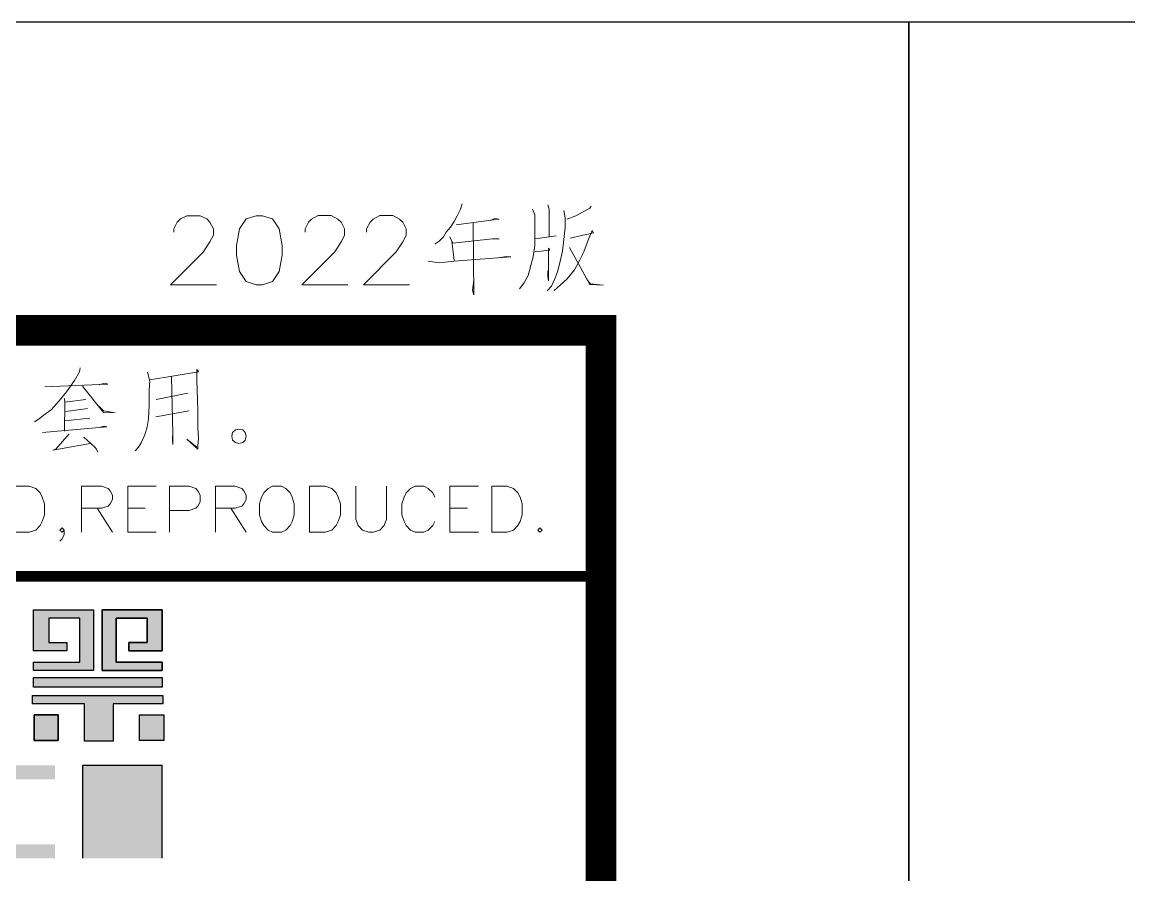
# Model space of a CAD drawing. Extents: x -809667 to 586099, y 3084146 to 3634412.
# Drawn here: x 381069.98 to 381087.95, y 3087361.81 to 3087375.65 of the extents above; entities that cross this region are included whole.
import ezdxf

# ---------------------------------------------------------------- set-up
doc = ezdxf.new("R2010")
doc.units = 0
doc.header["$LTSCALE"] = 0.5
doc.layers.get('0').update_dxf_attribs({"linetype": 'CONTINUOUS'})
doc.layers.add('PUB_TITLE', color=4, linetype='CONTINUOUS')

# ---------------------------------------------------------------- blocks, each defined once
blk = doc.blocks.new('AACI')
at = {"layer": 'PUB_TITLE'}
for points in [[(4152.6, 3890.5), (4348, 3890.5), (4348, 3693.2), (4152.6, 3693.2), (4152.6, 3720.5), (4303.2, 3720.5), (4303.2, 3863.1), (4202.3, 3863.1), (4202.3, 3784.2), (4261.7, 3784.2), (4261.7, 3756.9), (4152.6, 3756.9)], [(4152.6, 3890.5), (4348, 3890.5), (4348, 3693.2), (4152.6, 3693.2), (4152.6, 3720.5), (4303.2, 3720.5), (4303.2, 3863.1), (4202.3, 3863.1), (4202.3, 3784.2), (4261.7, 3784.2), (4261.7, 3756.9), (4152.6, 3756.9)], [(4376.8, 3890.5), (4572.2, 3890.5), (4572.2, 3756.9), (4463.1, 3756.9), (4463.1, 3784.2), (4522.4, 3784.2), (4522.4, 3863.1), (4421.6, 3863.1), (4421.6, 3720.5), (4572.2, 3720.5), (4572.2, 3693.2), (4376.8, 3693.2)], [(4376.8, 3890.5), (4572.2, 3890.5), (4572.2, 3756.9), (4463.1, 3756.9), (4463.1, 3784.2), (4522.4, 3784.2), (4522.4, 3863.1), (4421.6, 3863.1), (4421.6, 3720.5), (4572.2, 3720.5), (4572.2, 3693.2), (4376.8, 3693.2)]]:
    blk.add_hatch(color=256, dxfattribs=at).paths.add_polyline_path(points)
h = blk.add_hatch(color=256, dxfattribs=at)
h.paths.add_polyline_path([(4152.6, 3670.7), (4572.2, 3670.7), (4572.2, 3639.4), (4152.6, 3639.4)])
h.paths.add_polyline_path([(4149.7, 3612.3), (4573.4, 3612.3), (4573.4, 3584.9), (4412.5, 3584.9), (4412.5, 3463.2), (4318.7, 3463.2), (4318.7, 3584.9), (4149.7, 3584.9)])
h.paths.add_polyline_path([(4154.7, 3549.4), (4232.9, 3549.4), (4232.9, 3464.9), (4154.7, 3464.9)], flags=17)
h.paths.add_polyline_path([(4498.3, 3549.4), (4576.6, 3549.4), (4576.6, 3464.9), (4498.3, 3464.9)])
h = blk.add_hatch(color=256, dxfattribs=at)
h.paths.add_polyline_path([(4152.6, 3670.7), (4572.2, 3670.7), (4572.2, 3639.4), (4152.6, 3639.4)])
h.paths.add_polyline_path([(4149.7, 3612.3), (4573.4, 3612.3), (4573.4, 3584.9), (4412.5, 3584.9), (4412.5, 3463.2), (4318.7, 3463.2), (4318.7, 3584.9), (4149.7, 3584.9)])
h.paths.add_polyline_path([(4154.7, 3549.4), (4232.9, 3549.4), (4232.9, 3464.9), (4154.7, 3464.9)], flags=17)
h.paths.add_polyline_path([(4498.3, 3549.4), (4576.6, 3549.4), (4576.6, 3464.9), (4498.3, 3464.9)])
h = blk.add_hatch(color=256, dxfattribs=at)
h.paths.add_polyline_path([(2405.9, 3281.5), (2405.9, 3082.1), (3269.9, 3082.1), (3269.9, 3384.5), (2405.9, 3384.5), (2405.9, 3333.2), (3010.7, 3333.2), (3010.7, 3133.5), (2665.1, 3133.5), (2665.1, 3230.2), (2989.7, 3230.2), (2989.7, 3281.5)])
h.paths.add_polyline_path([(1732.8, 3203.1), (2036.5, 3203.1), (2036.5, 3157.7), (1732.8, 3157.7)], flags=17)
h.paths.add_polyline_path([(1711.8, 3333.2), (2057.4, 3333.2), (2057.4, 3082.1), (2316.6, 3082.1), (2316.6, 3384.5), (1452.6, 3384.5), (1452.6, 3082.1), (1711.8, 3082.1)])
h.paths.add_polyline_path([(4312.5, 3082.1), (4312.5, 3384.5), (4571.7, 3384.5), (4571.7, 3082.1)])
h.paths.add_polyline_path([(4223.2, 3082.1), (4223.2, 3127.5), (3618.4, 3127.5), (3618.4, 3339.2), (4223.2, 3339.2), (4223.2, 3384.5), (3359.2, 3384.5), (3359.2, 3082.1)])
edge = h.paths.add_edge_path()
edge.add_line((2405.9, 3082.1), (2571, 3082.1))
for p, q in [((4152.6, 3756.9), (4152.6, 3890.5)), ((4152.6, 3890.5), (4348, 3890.5)), ((4152.6, 3756.9), (4152.6, 3890.5)), ((4152.6, 3890.5), (4348, 3890.5)), ((4152.6, 3890.5), (4348, 3890.5)), ((4152.6, 3756.9), (4152.6, 3890.5)), ((4152.6, 3756.9), (4152.6, 3890.5)), ((4152.6, 3890.5), (4348, 3890.5)), ((4152.6, 3756.9), (4152.6, 3890.5)), ((4152.6, 3890.5), (4348, 3890.5)), ((4152.6, 3890.5), (4348, 3890.5)), ((4152.6, 3756.9), (4152.6, 3890.5)), ((4303.2, 3863.1), (4202.3, 3863.1)), ((4202.3, 3863.1), (4202.3, 3784.2)), ((4303.2, 3863.1), (4202.3, 3863.1)), ((4202.3, 3863.1), (4202.3, 3784.2)), ((4303.2, 3863.1), (4202.3, 3863.1)), ((4202.3, 3863.1), (4202.3, 3784.2)), ((4303.2, 3863.1), (4202.3, 3863.1)), ((4202.3, 3863.1), (4202.3, 3784.2)), ((4303.2, 3863.1), (4202.3, 3863.1)), ((4202.3, 3863.1), (4202.3, 3784.2)), ((4303.2, 3863.1), (4202.3, 3863.1)), ((4202.3, 3863.1), (4202.3, 3784.2)), ((4303.2, 3720.5), (4303.2, 3863.1)), ((4303.2, 3720.5), (4303.2, 3863.1)), ((4303.2, 3720.5), (4303.2, 3863.1)), ((4303.2, 3720.5), (4303.2, 3863.1)), ((4303.2, 3720.5), (4303.2, 3863.1)), ((4303.2, 3720.5), (4303.2, 3863.1)), ((4348, 3890.5), (4348, 3693.2)), ((4348, 3890.5), (4348, 3693.2)), ((4348, 3890.5), (4348, 3693.2)), ((4348, 3890.5), (4348, 3693.2)), ((4348, 3890.5), (4348, 3693.2)), ((4348, 3890.5), (4348, 3693.2)), ((4572.2, 3890.5), (4376.8, 3890.5)), ((4376.8, 3890.5), (4376.8, 3693.2)), ((4376.8, 3890.5), (4572.2, 3890.5)), ((4376.8, 3693.2), (4376.8, 3890.5)), ((4376.8, 3890.5), (4572.2, 3890.5)), ((4376.8, 3693.2), (4376.8, 3890.5)), ((4572.2, 3890.5), (4376.8, 3890.5)), ((4376.8, 3890.5), (4376.8, 3693.2)), ((4376.8, 3890.5), (4572.2, 3890.5)), ((4376.8, 3693.2), (4376.8, 3890.5)), ((4376.8, 3890.5), (4572.2, 3890.5)), ((4376.8, 3693.2), (4376.8, 3890.5)), ((4421.6, 3720.5), (4421.6, 3863.1)), ((4421.6, 3863.1), (4522.4, 3863.1)), ((4522.4, 3863.1), (4421.6, 3863.1)), ((4421.6, 3863.1), (4421.6, 3720.5)), ((4522.4, 3863.1), (4421.6, 3863.1)), ((4421.6, 3863.1), (4421.6, 3720.5)), ((4421.6, 3720.5), (4421.6, 3863.1)), ((4421.6, 3863.1), (4522.4, 3863.1)), ((4522.4, 3863.1), (4421.6, 3863.1)), ((4421.6, 3863.1), (4421.6, 3720.5)), ((4522.4, 3863.1), (4421.6, 3863.1)), ((4421.6, 3863.1), (4421.6, 3720.5)), ((4522.4, 3863.1), (4522.4, 3784.2)), ((4522.4, 3784.2), (4522.4, 3863.1)), ((4522.4, 3784.2), (4522.4, 3863.1)), ((4522.4, 3863.1), (4522.4, 3784.2)), ((4522.4, 3784.2), (4522.4, 3863.1)), ((4522.4, 3784.2), (4522.4, 3863.1)), ((4572.2, 3756.9), (4572.2, 3890.5)), ((4572.2, 3890.5), (4572.2, 3756.9)), ((4572.2, 3890.5), (4572.2, 3756.9)), ((4572.2, 3756.9), (4572.2, 3890.5)), ((4572.2, 3890.5), (4572.2, 3756.9)), ((4572.2, 3890.5), (4572.2, 3756.9)), ((4202.3, 3784.2), (4261.7, 3784.2)), ((4202.3, 3784.2), (4261.7, 3784.2)), ((4202.3, 3784.2), (4261.7, 3784.2)), ((4202.3, 3784.2), (4261.7, 3784.2)), ((4202.3, 3784.2), (4261.7, 3784.2)), ((4202.3, 3784.2), (4261.7, 3784.2)), ((4261.7, 3784.2), (4261.7, 3756.9)), ((4261.7, 3784.2), (4261.7, 3756.9)), ((4261.7, 3784.2), (4261.7, 3756.9)), ((4261.7, 3784.2), (4261.7, 3756.9)), ((4261.7, 3784.2), (4261.7, 3756.9)), ((4261.7, 3784.2), (4261.7, 3756.9)), ((4522.4, 3784.2), (4463.1, 3784.2)), ((4463.1, 3784.2), (4463.1, 3756.9)), ((4463.1, 3756.9), (4463.1, 3784.2)), ((4463.1, 3784.2), (4522.4, 3784.2)), ((4463.1, 3756.9), (4463.1, 3784.2)), ((4463.1, 3784.2), (4522.4, 3784.2)), ((4522.4, 3784.2), (4463.1, 3784.2)), ((4463.1, 3784.2), (4463.1, 3756.9)), ((4463.1, 3756.9), (4463.1, 3784.2)), ((4463.1, 3784.2), (4522.4, 3784.2)), ((4463.1, 3756.9), (4463.1, 3784.2)), ((4463.1, 3784.2), (4522.4, 3784.2)), ((4261.7, 3756.9), (4152.6, 3756.9)), ((4261.7, 3756.9), (4152.6, 3756.9)), ((4261.7, 3756.9), (4152.6, 3756.9)), ((4261.7, 3756.9), (4152.6, 3756.9)), ((4261.7, 3756.9), (4152.6, 3756.9)), ((4261.7, 3756.9), (4152.6, 3756.9)), ((4463.1, 3756.9), (4572.2, 3756.9)), ((4572.2, 3756.9), (4463.1, 3756.9)), ((4572.2, 3756.9), (4463.1, 3756.9)), ((4463.1, 3756.9), (4572.2, 3756.9)), ((4572.2, 3756.9), (4463.1, 3756.9)), ((4572.2, 3756.9), (4463.1, 3756.9)), ((4152.6, 3693.2), (4152.6, 3720.5)), ((4152.6, 3720.5), (4303.2, 3720.5)), ((4152.6, 3693.2), (4152.6, 3720.5)), ((4152.6, 3720.5), (4303.2, 3720.5)), ((4152.6, 3693.2), (4152.6, 3720.5)), ((4152.6, 3720.5), (4303.2, 3720.5)), ((4152.6, 3693.2), (4152.6, 3720.5)), ((4152.6, 3720.5), (4303.2, 3720.5)), ((4152.6, 3693.2), (4152.6, 3720.5)), ((4152.6, 3720.5), (4303.2, 3720.5)), ((4152.6, 3693.2), (4152.6, 3720.5)), ((4152.6, 3720.5), (4303.2, 3720.5)), ((4572.2, 3720.5), (4421.6, 3720.5)), ((4421.6, 3720.5), (4572.2, 3720.5)), ((4421.6, 3720.5), (4572.2, 3720.5)), ((4572.2, 3720.5), (4421.6, 3720.5)), ((4421.6, 3720.5), (4572.2, 3720.5)), ((4421.6, 3720.5), (4572.2, 3720.5)), ((4572.2, 3693.2), (4572.2, 3720.5)), ((4572.2, 3720.5), (4572.2, 3693.2)), ((4572.2, 3720.5), (4572.2, 3693.2)), ((4572.2, 3693.2), (4572.2, 3720.5)), ((4572.2, 3720.5), (4572.2, 3693.2)), ((4572.2, 3720.5), (4572.2, 3693.2)), ((4348, 3693.2), (4152.6, 3693.2)), ((4348, 3693.2), (4152.6, 3693.2)), ((4348, 3693.2), (4152.6, 3693.2)), ((4348, 3693.2), (4152.6, 3693.2)), ((4348, 3693.2), (4152.6, 3693.2)), ((4348, 3693.2), (4152.6, 3693.2)), ((4376.8, 3693.2), (4572.2, 3693.2)), ((4572.2, 3693.2), (4376.8, 3693.2)), ((4572.2, 3693.2), (4376.8, 3693.2)), ((4376.8, 3693.2), (4572.2, 3693.2)), ((4572.2, 3693.2), (4376.8, 3693.2)), ((4572.2, 3693.2), (4376.8, 3693.2)), ((4152.6, 3670.7), (4572.2, 3670.7)), ((4152.6, 3639.4), (4152.6, 3670.7)), ((4152.6, 3670.7), (4572.2, 3670.7)), ((4152.6, 3639.4), (4152.6, 3670.7)), ((4152.6, 3670.7), (4572.2, 3670.7)), ((4152.6, 3639.4), (4152.6, 3670.7)), ((4152.6, 3670.7), (4572.2, 3670.7)), ((4152.6, 3639.4), (4152.6, 3670.7)), ((4572.2, 3639.4), (4152.6, 3639.4)), ((4572.2, 3639.4), (4152.6, 3639.4)), ((4572.2, 3639.4), (4152.6, 3639.4)), ((4572.2, 3639.4), (4152.6, 3639.4)), ((4572.2, 3670.7), (4572.2, 3639.4)), ((4572.2, 3670.7), (4572.2, 3639.4)), ((4572.2, 3670.7), (4572.2, 3639.4)), ((4572.2, 3670.7), (4572.2, 3639.4)), ((4149.7, 3584.9), (4149.7, 3612.3)), ((4149.7, 3612.3), (4573.4, 3612.3)), ((4149.7, 3612.3), (4573.4, 3612.3)), ((4149.7, 3584.9), (4149.7, 3612.3)), ((4149.7, 3584.9), (4149.7, 3612.3)), ((4149.7, 3612.3), (4573.4, 3612.3)), ((4149.7, 3612.3), (4573.4, 3612.3)), ((4149.7, 3584.9), (4149.7, 3612.3)), ((4573.4, 3612.3), (4573.4, 3584.9)), ((4573.4, 3612.3), (4573.4, 3584.9)), ((4573.4, 3612.3), (4573.4, 3584.9)), ((4573.4, 3612.3), (4573.4, 3584.9)), ((4318.7, 3584.9), (4149.7, 3584.9)), ((4318.7, 3584.9), (4149.7, 3584.9)), ((4318.7, 3584.9), (4149.7, 3584.9)), ((4318.7, 3584.9), (4149.7, 3584.9)), ((4318.7, 3463.2), (4318.7, 3584.9)), ((4318.7, 3463.2), (4318.7, 3584.9)), ((4318.7, 3463.2), (4318.7, 3584.9)), ((4318.7, 3463.2), (4318.7, 3584.9)), ((4573.4, 3584.9), (4412.5, 3584.9)), ((4412.5, 3584.9), (4412.5, 3463.2)), ((4573.4, 3584.9), (4412.5, 3584.9)), ((4412.5, 3584.9), (4412.5, 3463.2)), ((4573.4, 3584.9), (4412.5, 3584.9)), ((4412.5, 3584.9), (4412.5, 3463.2)), ((4573.4, 3584.9), (4412.5, 3584.9)), ((4412.5, 3584.9), (4412.5, 3463.2)), ((4232.9, 3549.4), (4154.7, 3549.4)), ((4154.7, 3549.4), (4154.7, 3464.9)), ((4154.7, 3549.4), (4232.9, 3549.4)), ((4154.7, 3464.9), (4154.7, 3549.4)), ((4232.9, 3549.4), (4154.7, 3549.4)), ((4154.7, 3549.4), (4154.7, 3464.9)), ((4154.7, 3549.4), (4232.9, 3549.4)), ((4154.7, 3464.9), (4154.7, 3549.4)), ((4232.9, 3464.9), (4232.9, 3549.4)), ((4232.9, 3549.4), (4232.9, 3464.9)), ((4232.9, 3464.9), (4232.9, 3549.4)), ((4232.9, 3549.4), (4232.9, 3464.9)), ((4498.3, 3549.4), (4576.6, 3549.4)), ((4498.3, 3464.9), (4498.3, 3549.4)), ((4498.3, 3549.4), (4576.6, 3549.4)), ((4498.3, 3464.9), (4498.3, 3549.4)), ((4498.3, 3549.4), (4576.6, 3549.4)), ((4498.3, 3464.9), (4498.3, 3549.4)), ((4498.3, 3549.4), (4576.6, 3549.4)), ((4498.3, 3464.9), (4498.3, 3549.4)), ((4576.6, 3549.4), (4576.6, 3464.9)), ((4576.6, 3549.4), (4576.6, 3464.9)), ((4576.6, 3549.4), (4576.6, 3464.9)), ((4576.6, 3549.4), (4576.6, 3464.9)), ((4154.7, 3464.9), (4232.9, 3464.9)), ((4232.9, 3464.9), (4154.7, 3464.9)), ((4154.7, 3464.9), (4232.9, 3464.9)), ((4232.9, 3464.9), (4154.7, 3464.9)), ((4412.5, 3463.2), (4318.7, 3463.2)), ((4412.5, 3463.2), (4318.7, 3463.2)), ((4412.5, 3463.2), (4318.7, 3463.2)), ((4412.5, 3463.2), (4318.7, 3463.2)), ((4576.6, 3464.9), (4498.3, 3464.9)), ((4576.6, 3464.9), (4498.3, 3464.9)), ((4576.6, 3464.9), (4498.3, 3464.9)), ((4576.6, 3464.9), (4498.3, 3464.9)), ((4313, 3082.3), (4313, 3384.7)), ((4313, 3384.7), (4572.2, 3384.7)), ((4572.2, 3082.3), (4572.2, 3384.7))]:
    blk.add_line(p, q, dxfattribs=at)
blk.add_lwpolyline([(0, 4000), (6000, 4000), (6000, 0), (0, 0)], close=True, dxfattribs=at)
blk = doc.blocks.new('TQ11')
at = {"layer": 'PUB_TITLE', "color": 140, "lineweight": 0}
for points in [[(1260112.8, -1083551.8), (1260115.4, -1083551.8), (1260132.9, -1083538.4), (1260153, -1083518.3), (1260166.4, -1083496.9), (1260186.5, -1083474.1), (1260204, -1083447.2), (1260217.4, -1083420.4), (1260226.8, -1083403), (1260233.5, -1083389.6), (1260240.2, -1083365.4)], [(1260638.5, -1083369.4), (1260645.2, -1083389.6), (1260645.2, -1083518.3)], [(1258899, -1083496.9), (1258899, -1083482.1), (1258913.8, -1083451.3), (1258929.9, -1083435.2), (1258959.4, -1083420.4), (1259021.1, -1083420.4), (1259051.9, -1083435.2), (1259066.7, -1083451.3), (1259082.8, -1083482.1), (1259082.8, -1083511.6), (1259066.7, -1083542.5), (1259035.8, -1083589.4), (1258882.9, -1083742.3), (1259097.5, -1083742.3)], [(1259509.5, -1083497.2), (1259509.5, -1083481.4), (1259525.4, -1083450.8), (1259540.1, -1083436.1), (1259570.6, -1083420.3), (1259631.8, -1083420.3), (1259662.3, -1083436.1), (1259678.2, -1083450.8), (1259692.9, -1083481.4), (1259692.9, -1083511.9), (1259678.2, -1083542.5), (1259647.6, -1083588.9), (1259494.8, -1083741.7), (1259708.7, -1083741.7)], [(1259796, -1083497.2), (1259796, -1083481.4), (1259811.8, -1083450.8), (1259826.6, -1083436.1), (1259857.1, -1083420.3), (1259918.2, -1083420.3), (1259948.8, -1083436.1), (1259964.6, -1083450.8), (1259979.3, -1083481.4), (1259979.3, -1083511.9), (1259964.6, -1083542.5), (1259934.1, -1083588.9), (1259781.3, -1083741.7), (1259995.2, -1083741.7)], [(1260567.4, -1083389.6), (1260578.1, -1083416.4), (1260578.1, -1083496.9), (1260578.1, -1083558.5), (1260571.4, -1083612.2), (1260560.7, -1083652.4), (1260547.3, -1083699.4), (1260527.2, -1083734.2), (1260507.1, -1083761.1)], [(1260713.6, -1083396.3), (1260720.3, -1083429.8), (1260720.3, -1083474.1), (1260713.6, -1083531.7), (1260706.9, -1083585.4), (1260696.2, -1083632.3), (1260685.4, -1083676.6), (1260672, -1083714.1), (1260655.9, -1083747.6), (1260635.8, -1083770.4)], [(1260841, -1083376.2), (1260834.3, -1083385.5), (1260769.9, -1083420.4), (1260727, -1083436.5)], [(1260213.3, -1083463.3), (1260386.3, -1083440.5), (1260413.2, -1083436.5), (1260393.1, -1083433.8), (1260371.6, -1083443.2)], [(1260291.1, -1083453.9), (1260295.2, -1083787.9), (1260288.4, -1083767.8), (1260295.2, -1083720.8)], [(1260413.2, -1083527.7), (1260382.3, -1083527.7), (1260197.3, -1083547.8), (1260183.8, -1083518.3), (1260193.2, -1083538.4), (1260204, -1083629.6)], [(1260580.8, -1083527.7), (1260678.7, -1083514.3)], [(1260743.1, -1083525), (1260851.7, -1083500.9), (1260845, -1083490.1), (1260827.6, -1083534.4), (1260807.5, -1083588), (1260787.3, -1083629.6), (1260763.2, -1083672.5), (1260729.7, -1083714.1), (1260696.2, -1083743.6), (1260669.3, -1083767.8)], [(1260578.1, -1083588), (1260649.2, -1083581.3), (1260642.5, -1083572), (1260642.5, -1083723.5), (1260638.5, -1083703.4), (1260638.5, -1083676.6)], [(1260740.4, -1083567.9), (1260834.3, -1083740.9), (1260898.7, -1083743.6), (1260838.3, -1083736.9), (1260820.9, -1083716.8)], [(1260081.9, -1083632.3), (1260132.9, -1083639), (1260204, -1083632.3), (1260466.8, -1083612.2), (1260446.7, -1083609.5), (1260409.1, -1083616.2)], [(1258463.2, -1084128.5), (1258460.5, -1084146), (1258436.3, -1084186.2), (1258398.8, -1084239.8), (1258365.3, -1084281.4), (1258329.1, -1084321.6), (1258294.2, -1084348.5), (1258267.4, -1084368.6), (1258251.3, -1084379.3)], [(1258787.7, -1084183.5), (1259013, -1084146), (1259006.3, -1084135.2), (1259006.3, -1084186.2), (1259010.3, -1084324.3), (1259010.3, -1084395.4), (1259010.3, -1084406.1), (1259013, -1084457.1), (1259010.3, -1084490.6), (1259010.3, -1084506.7), (1258959.4, -1084459.8), (1259006.3, -1084497.3)], [(1258777, -1084148.6), (1258787.7, -1084190.2), (1258783.7, -1084230.5), (1258783.7, -1084301.5), (1258781, -1084365.9), (1258774.3, -1084402.1), (1258763.6, -1084439.7), (1258747.5, -1084477.2), (1258734.1, -1084497.3), (1258719.3, -1084513.4)], [(1258888.3, -1084170.1), (1258895, -1084435.6), (1258895, -1084483.9), (1258892.3, -1084463.8), (1258895, -1084422.2)], [(1258298.2, -1084217), (1258591.9, -1084203.6), (1258581.2, -1084199.6), (1258551.7, -1084206.3)], [(1258473.9, -1084213), (1258571.8, -1084335.1), (1258625.4, -1084337.7), (1258571.8, -1084328.4), (1258551.7, -1084308.2)], [(1258963.4, -1084246.5), (1258817.2, -1084274.7)], [(1258389.4, -1084270.7), (1258392.1, -1084290.8), (1258389.4, -1084422.2)], [(1258392.1, -1084288.1), (1258490, -1084274.7)], [(1258496.7, -1084317.6), (1258396.1, -1084331)], [(1258814.5, -1084355.2), (1258970.1, -1084328.4)], [(1258287.5, -1084428.9), (1258587.9, -1084402.1), (1258574.5, -1084399.4), (1258551.7, -1084406.1)], [(1258392.1, -1084375.3), (1258507.4, -1084361.9)], [(1258412.2, -1084435.6), (1258349.2, -1084506.7), (1258335.8, -1084510.7), (1258510.1, -1084479.9)], [(1258480.6, -1084450.4), (1258531.6, -1084497.3), (1258538.3, -1084506.7), (1258545, -1084520.1)], [(1258153.4, -1084678.4), (1258225.8, -1084678.4), (1258256.6, -1084689.1), (1258276.8, -1084709.2), (1258286.1, -1084729.4), (1258296.9, -1084760.2), (1258296.9, -1084811.2), (1258286.1, -1084842), (1258276.8, -1084862.1), (1258256.6, -1084883.6), (1258225.8, -1084893), (1258153.4, -1084893)], [(1258469.9, -1084678.4), (1258469.9, -1084893)], [(1258469.9, -1084678.4), (1258562.4, -1084678.4), (1258593.3, -1084689.1), (1258602.6, -1084699.8), (1258613.4, -1084720), (1258613.4, -1084740.1), (1258602.6, -1084760.2), (1258593.3, -1084770.9), (1258562.4, -1084780.3), (1258469.9, -1084780.3)], [(1258684.5, -1084678.4), (1258684.5, -1084893)], [(1258684.5, -1084678.4), (1258817.2, -1084678.4)], [(1258878.9, -1084678.4), (1258878.9, -1084893)], [(1258878.9, -1084678.4), (1258970.1, -1084678.4), (1259001, -1084689.1), (1259010.3, -1084699.8), (1259021.1, -1084720), (1259021.1, -1084750.8), (1259010.3, -1084770.9), (1259001, -1084780.3), (1258970.1, -1084791), (1258878.9, -1084791)], [(1259092.2, -1084678.4), (1259092.2, -1084893)], [(1259092.2, -1084678.4), (1259184.7, -1084678.4), (1259215.5, -1084689.1), (1259224.9, -1084699.8), (1259235.7, -1084720), (1259235.7, -1084740.1), (1259224.9, -1084760.2), (1259215.5, -1084770.9), (1259184.7, -1084780.3), (1259092.2, -1084780.3)], [(1259530.7, -1084678.4), (1259530.7, -1084893)], [(1259530.7, -1084678.4), (1259603.1, -1084678.4), (1259634, -1084689.1), (1259654.1, -1084709.2), (1259663.5, -1084729.4), (1259674.2, -1084760.2), (1259674.2, -1084811.2), (1259663.5, -1084842), (1259654.1, -1084862.1), (1259634, -1084883.6), (1259603.1, -1084893), (1259530.7, -1084893)], [(1259745.3, -1084678.4), (1259745.3, -1084831.3), (1259756, -1084862.1), (1259776.1, -1084883.6), (1259807, -1084893), (1259827.1, -1084893), (1259857.9, -1084883.6), (1259878.1, -1084862.1), (1259888.8, -1084831.3), (1259888.8, -1084678.4)], [(1260112.8, -1084729.4), (1260103.4, -1084709.2), (1260081.9, -1084689.1), (1260061.8, -1084678.4), (1260021.6, -1084678.4), (1260000.1, -1084689.1), (1259980, -1084709.2), (1259970.6, -1084729.4), (1259959.9, -1084760.2), (1259959.9, -1084811.2), (1259970.6, -1084842), (1259980, -1084862.1), (1260000.1, -1084883.6), (1260021.6, -1084893), (1260061.8, -1084893), (1260081.9, -1084883.6), (1260103.4, -1084862.1), (1260112.8, -1084842)], [(1260183.8, -1084678.4), (1260183.8, -1084893)], [(1260183.8, -1084678.4), (1260316.6, -1084678.4)], [(1260378.3, -1084678.4), (1260378.3, -1084893)], [(1260378.3, -1084678.4), (1260449.4, -1084678.4), (1260480.2, -1084689.1), (1260500.3, -1084709.2), (1260511.1, -1084729.4), (1260520.5, -1084760.2), (1260520.5, -1084811.2), (1260511.1, -1084842), (1260500.3, -1084862.1), (1260480.2, -1084883.6), (1260449.4, -1084893), (1260378.3, -1084893)], [(1258542.3, -1084780.3), (1258613.4, -1084893)], [(1258684.5, -1084780.3), (1258766.3, -1084780.3)], [(1259164.6, -1084780.3), (1259235.7, -1084893)], [(1260183.8, -1084780.3), (1260265.6, -1084780.3)], [(1258388.1, -1084883.6), (1258378.7, -1084893), (1258367.9, -1084883.6), (1258378.7, -1084872.9), (1258388.1, -1084883.6), (1258388.1, -1084903.7), (1258378.7, -1084923.8), (1258367.9, -1084934.5)], [(1258684.5, -1084893), (1258817.2, -1084893)], [(1260183.8, -1084893), (1260316.6, -1084893)]]:
    blk.add_lwpolyline(points, dxfattribs=at)
for points in [[(1259281.3, -1083420.4), (1259235.7, -1083435.2), (1259204.8, -1083482.1), (1259190.1, -1083558.5), (1259190.1, -1083604.1), (1259204.8, -1083680.6), (1259235.7, -1083726.2), (1259281.3, -1083742.3), (1259312.1, -1083742.3), (1259357.7, -1083726.2), (1259388.5, -1083680.6), (1259403.3, -1083604.1), (1259403.3, -1083558.5), (1259388.5, -1083482.1), (1259357.7, -1083435.2), (1259312.1, -1083420.4), (1259281.3, -1083420.4)], [(1259235.7, -1084446.4), (1259231.6, -1084428.9), (1259219.6, -1084416.9), (1259202.1, -1084412.8), (1259186, -1084416.9), (1259172.6, -1084428.9), (1259168.6, -1084446.4), (1259172.6, -1084463.8), (1259186, -1084475.9), (1259202.1, -1084479.9), (1259219.6, -1084475.9), (1259231.6, -1084463.8), (1259235.7, -1084446.4)], [(1259357.7, -1084678.4), (1259337.6, -1084689.1), (1259317.5, -1084709.2), (1259306.7, -1084729.4), (1259297.4, -1084760.2), (1259297.4, -1084811.2), (1259306.7, -1084842), (1259317.5, -1084862.1), (1259337.6, -1084883.6), (1259357.7, -1084893), (1259399.3, -1084893), (1259419.4, -1084883.6), (1259439.5, -1084862.1), (1259450.2, -1084842), (1259459.6, -1084811.2), (1259459.6, -1084760.2), (1259450.2, -1084729.4), (1259439.5, -1084709.2), (1259419.4, -1084689.1), (1259399.3, -1084678.4), (1259357.7, -1084678.4)], [(1260602.3, -1084872.9), (1260592.9, -1084883.6), (1260602.3, -1084893), (1260613, -1084883.6), (1260602.3, -1084872.9)]]:
    blk.add_lwpolyline(points, close=True, dxfattribs=at)
at = {"layer": 'PUB_TITLE'}
for points in [[(1252309.9, -1085097.2), (1260886.2, -1085097.2), (1260886.2, -1083953.7), (1252309.9, -1083953.7)], [(1252309.9, -1166000.3), (1260886.2, -1166000.3), (1260886.2, -1083953.7), (1252309.9, -1083953.7)]]:
    blk.add_lwpolyline(points, close=True, dxfattribs=at)
at = {"layer": 'PUB_TITLE', "const_width": 50}
blk.add_lwpolyline([(1252309.9, -1085097.2), (1260886.2, -1085097.2)], dxfattribs=at)
at = {"layer": 'PUB_TITLE', "xscale": 1.42938414487833, "yscale": 1.42938414487833, "zscale": 1.42938414487833}
blk.add_blockref('AACI', (1252309.9, -1090814.7), dxfattribs=at)

msp = doc.modelspace()

# ---------------------------------------------------------------- linework, layer by layer
at = {"layer": 'PUB_TITLE', "linetype": 'Continuous'}
for points in [[(380663.877, 3087078.645), (381084.377, 3087078.645), (381084.377, 3087375.645), (380663.877, 3087375.645)], [(381084.377, 3087078.645), (381504.877, 3087078.645), (381504.877, 3087375.645), (381084.377, 3087375.645)]]:
    msp.add_lwpolyline(points, close=True, dxfattribs=at)
at = {"layer": 'PUB_TITLE', "linetype": 'Continuous', "const_width": 0.5}
msp.add_lwpolyline([(380676.377, 3087083.645), (381079.377, 3087083.645), (381079.377, 3087370.645), (380676.377, 3087370.645)], close=True, dxfattribs=at)

# ---------------------------------------------------------------- block references
at = {"xscale": 0.003488000000000001, "yscale": 0.003488000000000001, "zscale": 0.003488000000000001}
msp.add_blockref('TQ11', (376681.406, 3091151.476), dxfattribs=at)

doc.saveas('drawing.dxf')
